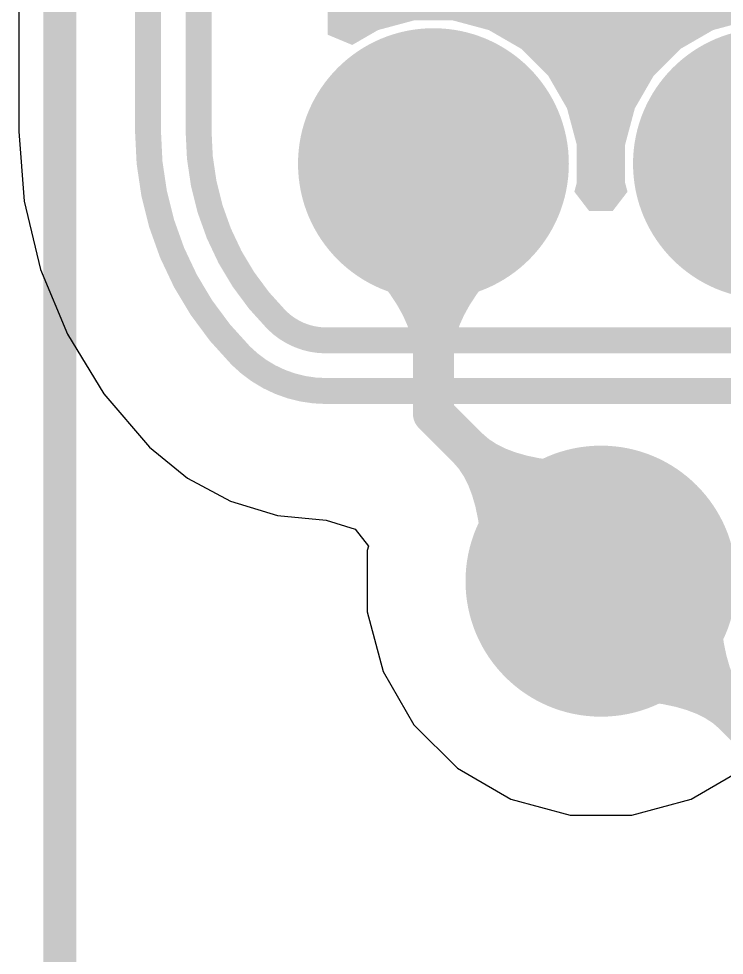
# Model space of a CAD drawing. Header units: inches. Extents: x -0.1 to 94.8, y -0.8 to 67.1.
# Drawn here: x 17.83 to 22.13, y 24.14 to 29.84 of the extents above; entities that cross this region are included whole.
import ezdxf

# ---------------------------------------------------------------- set-up
doc = ezdxf.new("R2010")
doc.units = ezdxf.units.IN
for name, color, linetype in [('Board Layer Stack Bottom Overlay', 54, 'Continuous'), ('Board Layer Stack Bottom Solder', 6, 'Continuous'), ('Bottom Layer', 5, 'Continuous'), ('Layer 1', 76, 'Continuous'), ('Layer 2', 16, 'Continuous'), ('Mechanical 15', 56, 'Continuous'), ('Multi-Layer', 9, 'Continuous'), ('Pad Holes', 156, 'Continuous'), ('Top Layer', 1, 'Continuous'), ('Top Solder', 216, 'Continuous')]:
    doc.layers.add(name, color=color, linetype=linetype)

# ---------------------------------------------------------------- blocks, each defined once
blk = doc.blocks.new('JK00136NL_B_53')
at = {"layer": 'Board Layer Stack Bottom Solder'}
h = blk.add_hatch(color=6, dxfattribs=at)
edge = h.paths.add_edge_path()
edge.add_arc((12.2, 6.12), 0.8246, 0, 360)
h = blk.add_hatch(color=6, dxfattribs=at)
edge = h.paths.add_edge_path()
edge.add_arc((9.66, 5.1), 0.8246, 0, 360)
h = blk.add_hatch(color=6, dxfattribs=at)
edge = h.paths.add_edge_path()
edge.add_arc((12.2, 4.08), 0.8246, 0, 360)
at = {"layer": 'Bottom Layer'}
h = blk.add_hatch(color=5, dxfattribs=at)
edge = h.paths.add_edge_path()
edge.add_arc((12.2, 6.12), 0.723, 0, 360)
h = blk.add_hatch(color=5, dxfattribs=at)
edge = h.paths.add_edge_path()
edge.add_arc((9.66, 5.1), 0.723, 0, 360)
h = blk.add_hatch(color=5, dxfattribs=at)
edge = h.paths.add_edge_path()
edge.add_arc((12.2, 4.08), 0.723, 0, 360)
at = {"layer": 'Layer 1'}
h = blk.add_hatch(color=76, dxfattribs=at)
edge = h.paths.add_edge_path()
edge.add_arc((12.2, 6.12), 0.723, 0, 360)
h = blk.add_hatch(color=76, dxfattribs=at)
edge = h.paths.add_edge_path()
edge.add_arc((9.66, 5.1), 0.723, 0, 360)
h = blk.add_hatch(color=76, dxfattribs=at)
edge = h.paths.add_edge_path()
edge.add_arc((12.2, 4.08), 0.723, 0, 360)
at = {"layer": 'Layer 2'}
h = blk.add_hatch(color=16, dxfattribs=at)
edge = h.paths.add_edge_path()
edge.add_arc((12.2, 6.12), 0.723, 0, 360)
h = blk.add_hatch(color=16, dxfattribs=at)
edge = h.paths.add_edge_path()
edge.add_arc((9.66, 5.1), 0.723, 0, 360)
h = blk.add_hatch(color=16, dxfattribs=at)
edge = h.paths.add_edge_path()
edge.add_arc((12.2, 4.08), 0.723, 0, 360)
at = {"layer": 'Multi-Layer'}
h = blk.add_hatch(color=9, dxfattribs=at)
edge = h.paths.add_edge_path()
edge.add_arc((12.2, 6.12), 0.723, 0, 360)
h = blk.add_hatch(color=9, dxfattribs=at)
edge = h.paths.add_edge_path()
edge.add_arc((9.66, 5.1), 0.723, 0, 360)
h = blk.add_hatch(color=9, dxfattribs=at)
edge = h.paths.add_edge_path()
edge.add_arc((12.2, 4.08), 0.723, 0, 360)
at = {"layer": 'Pad Holes'}
h = blk.add_hatch(color=7, dxfattribs=at)
edge = h.paths.add_edge_path()
edge.add_arc((12.2, 6.12), 0.445, 0, 360)
h = blk.add_hatch(color=7, dxfattribs=at)
edge = h.paths.add_edge_path()
edge.add_arc((9.66, 5.1), 0.445, 0, 360)
h = blk.add_hatch(color=7, dxfattribs=at)
edge = h.paths.add_edge_path()
edge.add_arc((12.2, 4.08), 0.445, 0, 360)
at = {"layer": 'Top Layer'}
h = blk.add_hatch(color=1, dxfattribs=at)
edge = h.paths.add_edge_path()
edge.add_arc((12.2, 6.12), 0.723, 0, 360)
h = blk.add_hatch(color=1, dxfattribs=at)
edge = h.paths.add_edge_path()
edge.add_arc((9.66, 5.1), 0.723, 0, 360)
h = blk.add_hatch(color=1, dxfattribs=at)
edge = h.paths.add_edge_path()
edge.add_arc((12.2, 4.08), 0.723, 0, 360)
at = {"layer": 'Top Solder'}
h = blk.add_hatch(color=216, dxfattribs=at)
edge = h.paths.add_edge_path()
edge.add_arc((12.2, 6.12), 0.8246, 0, 360)
h = blk.add_hatch(color=216, dxfattribs=at)
edge = h.paths.add_edge_path()
edge.add_arc((9.66, 5.1), 0.8246, 0, 360)
h = blk.add_hatch(color=216, dxfattribs=at)
edge = h.paths.add_edge_path()
edge.add_arc((12.2, 4.08), 0.8246, 0, 360)
at = {"layer": 'Board Layer Stack Bottom Overlay'}
blk.add_lwpolyline([(-7.01, 8.395, 0.15, 0.15, 0), (16.2, 8.395, 0.15, 0.15, 0)], format="xyseb", dxfattribs=at)
at = {"layer": 'Mechanical 15'}
blk.add_lwpolyline([(-16.51, 8.395, 0.2, 0.2, 0), (16.225, 8.395, 0.2, 0.2, 0)], format="xyseb", dxfattribs=at)

msp = doc.modelspace()

# ---------------------------------------------------------------- hatches: boundary and pattern name
at = {"layer": 'Bottom Layer'}
h = msp.add_hatch(color=5, dxfattribs=at)
h.paths.add_polyline_path([(25.3122, 44.3189), (25.2818, 43.9329), (25.2863, 43.9329), (25.2863, 42.377), (25.2818, 42.377), (25.3263, 42.0394), (25.3339, 42.0211), (25.1229, 41.8592), (24.9157, 41.5891), (24.7854, 41.2745), (24.7409, 40.937), (24.7854, 40.5995), (24.9157, 40.2849), (24.9678, 40.217), (24.9157, 40.1491), (24.7854, 39.8345), (24.7409, 39.497), (24.7854, 39.1595), (24.9157, 38.8449), (24.9678, 38.777), (24.9157, 38.7091), (24.7854, 38.3945), (24.7409, 38.057), (24.7854, 37.7195), (24.9157, 37.4049), (25.1229, 37.1348), (25.3339, 36.9729), (25.3263, 36.9545), (25.2818, 36.617), (25.2863, 36.617), (25.2863, 34.7086), (25.2863, 29.5402), (25.147, 29.4986), (25.1363, 29.4983), (24.976, 29.6586), (24.777, 29.7735), (24.5549, 29.833), (24.3251, 29.833), (24.103, 29.7735), (23.904, 29.6586), (23.8951, 29.6497), (23.7905, 29.618), (23.497, 29.4611), (23.4105, 29.3901), (23.3133, 29.4699), (23.0291, 29.6218), (22.9483, 29.6463), (22.936, 29.6586), (22.737, 29.7735), (22.5149, 29.833), (22.2851, 29.833), (22.063, 29.7735), (21.864, 29.6586), (21.7014, 29.496), (21.5865, 29.297), (21.527, 29.0749), (21.527, 28.8451), (21.5418, 28.7897), (21.4523, 28.6731), (21.3077, 28.6731), (21.2182, 28.7897), (21.233, 28.8451), (21.233, 29.0749), (21.1735, 29.297), (21.0586, 29.496), (20.896, 29.6586), (20.697, 29.7735), (20.4749, 29.833), (20.2451, 29.833), (20.023, 29.7735), (19.8657, 29.6827), (19.7157, 29.7452), (19.7157, 30.6356), (19.8657, 30.7202), (20.0039, 30.6404), (20.2385, 30.5775), (20.4815, 30.5775), (20.7161, 30.6404), (20.7663, 30.6694), (20.6319, 30.8038), (21.0562, 31.2281), (21.1906, 31.0937), (21.2196, 31.1439), (21.2825, 31.3786), (21.2825, 31.6215), (21.2196, 31.8561), (21.1906, 31.9063), (21.0562, 31.7719), (20.6319, 32.1962), (20.7663, 32.3306), (20.7161, 32.3596), (20.4815, 32.4225), (20.2385, 32.4225), (20.0039, 32.3596), (19.8657, 32.2798), (19.7157, 32.3644), (19.7157, 38.2079), (19.7143, 38.2187), (19.747, 38.5506), (19.847, 38.8802), (20.0093, 39.1839), (20.1353, 39.3374), (20.2295, 39.4484), (20.333, 39.5518), (20.4917, 39.7105), (20.6573, 39.6887), (20.9145, 39.7225), (21.1541, 39.8218), (21.3599, 39.9797), (21.3599, 39.9797), (21.3599, 39.9797), (21.5177, 40.1854), (21.5819, 40.3403), (21.7367, 40.4044), (21.9425, 40.5623), (21.9425, 40.5623), (21.9425, 40.5623), (22.1004, 40.7681), (22.1645, 40.9229), (22.3194, 40.9871), (22.5252, 41.145), (22.5252, 41.145), (22.5252, 41.145), (22.683, 41.3507), (22.7823, 41.5903), (22.8162, 41.8475), (22.7943, 42.0132), (25.167, 44.3858)])
h.paths.add_polyline_path([(23.0215, 32.4225), (22.7785, 32.4225), (22.5439, 32.3596), (22.3336, 32.2382), (22.1618, 32.0664), (22.0404, 31.8561), (21.9775, 31.6215), (21.9775, 31.3786), (22.0404, 31.1439), (22.1618, 30.9336), (22.3336, 30.7618), (22.5439, 30.6404), (22.7785, 30.5775), (23.0215, 30.5775), (23.2561, 30.6404), (23.4664, 30.7618), (23.6382, 30.9336), (23.7596, 31.1439), (23.8225, 31.3786), (23.8225, 31.6215), (23.7596, 31.8561), (23.6382, 32.0664), (23.4664, 32.2382), (23.2561, 32.3596)], flags=0)
at = {"layer": 'Layer 2'}
for points in [[(20.235, 27.8141), (20.2312, 27.8665), (20.2198, 27.9212), (20.2007, 27.9783), (20.174, 28.0377), (20.1397, 28.0995), (20.0978, 28.1636), (20.0483, 28.2301), (19.9911, 28.299), (19.8539, 28.4437), (20.8661, 28.4437), (20.7937, 28.3701), (20.6717, 28.2301), (20.6222, 28.1636), (20.5803, 28.0995), (20.546, 28.0377), (20.5193, 27.9783), (20.5002, 27.9212), (20.4888, 27.8665), (20.485, 27.8141)], [(20.6581, 27.3187), (20.6978, 27.2843), (20.7446, 27.2537), (20.7985, 27.2268), (20.8594, 27.2037), (20.9273, 27.1842), (21.0023, 27.1685), (21.0843, 27.1565), (21.1734, 27.1483), (21.3728, 27.143), (20.657, 26.4272), (20.6562, 26.5304), (20.6435, 26.7157), (20.6315, 26.7977), (20.6158, 26.8727), (20.5963, 26.9406), (20.5732, 27.0015), (20.5463, 27.0554), (20.5157, 27.1022), (20.4813, 27.1419)], [(22.1019, 25.5213), (22.0622, 25.5557), (22.0154, 25.5863), (21.9615, 25.6132), (21.9006, 25.6363), (21.8327, 25.6558), (21.7577, 25.6715), (21.6757, 25.6835), (21.5866, 25.6917), (21.3872, 25.697), (22.103, 26.4128), (22.1038, 26.3096), (22.1165, 26.1243), (22.1285, 26.0423), (22.1442, 25.9673), (22.1637, 25.8994), (22.1868, 25.8385), (22.2137, 25.7846), (22.2443, 25.7378), (22.2787, 25.6981)]]:
    msp.add_hatch(color=16, dxfattribs=at).paths.add_polyline_path(points)

# ---------------------------------------------------------------- linework, layer by layer
at = {"layer": 'Bottom Layer'}
for p, q in [((17.8363, 33.25), (17.8363, 29.1568)), ((17.8363, 29.1568), (17.8346, 29.1568)), ((17.8346, 29.1568), (17.8681, 28.7317)), ((17.8681, 28.7317), (17.9676, 28.3171)), ((17.9676, 28.3171), (18.1308, 27.9232)), ((18.1308, 27.9232), (18.3535, 27.5597)), ((18.3535, 27.5597), (18.6305, 27.2355)), ((18.6305, 27.2355), (18.6312, 27.2362)), ((18.6312, 27.2362), (18.8617, 27.047)), ((18.8617, 27.047), (19.1247, 26.9065)), ((19.1247, 26.9065), (19.41, 26.8199)), ((19.41, 26.8199), (19.7068, 26.7907)), ((19.7068, 26.7907), (19.7068, 26.7907)), ((19.7068, 26.7907), (19.8842, 26.7363)), ((19.8842, 26.7363), (19.9638, 26.6326)), ((19.9638, 26.6326), (19.957, 26.6073)), ((19.957, 26.6073), (19.957, 26.2327)), ((19.957, 26.2327), (20.054, 25.8707)), ((20.054, 25.8707), (20.2413, 25.5463)), ((20.2413, 25.5463), (20.5063, 25.2813)), ((20.5063, 25.2813), (20.8307, 25.094)), ((21.9293, 25.094), (22.2537, 25.2813)), ((20.8307, 25.094), (21.1927, 24.997)), ((21.5673, 24.997), (21.9293, 25.094)), ((21.1927, 24.997), (21.5673, 24.997))]:
    msp.add_line(p, q, dxfattribs=at)
for points in [[(18.622, 29.1568, 0.158, 0.158, 0), (18.622, 38.2079, 0.158, 0.158, 0)], [(18.93, 29.1568, 0.158, 0.158, 0), (18.93, 38.2079, 0.158, 0.158, 0)], [(19.1872, 27.7922, 0.158, 0.158, -0.198912), (18.622, 29.1568, 0.158, 0.158, 0)], [(19.405, 28.01, 0.158, 0.158, -0.198912), (18.93, 29.1568, 0.158, 0.158, 0)], [(19.7068, 27.885, 0.158, 0.158, -0.198912), (19.405, 28.01, 0.158, 0.158, 0)], [(19.7068, 27.885, 0.158, 0.158, 0), (22.6471, 27.885, 0.158, 0.158, 0)], [(19.7068, 27.577, 0.158, 0.158, -0.198912), (19.1872, 27.7922, 0.158, 0.158, 0)], [(19.7068, 27.577, 0.158, 0.158, 0), (22.6472, 27.577, 0.158, 0.158, 0)]]:
    msp.add_lwpolyline(points, format="xyseb", dxfattribs=at)
for points in [[(18.5825, 29.1568, 0.079, 0.079, 1), (18.6615, 29.1568, 0.079, 0.079, 1)], [(18.5825, 29.1568, 0.079, 0.079, 1), (18.6615, 29.1568, 0.079, 0.079, 1)], [(18.8905, 29.1568, 0.079, 0.079, 1), (18.9695, 29.1568, 0.079, 0.079, 1)], [(18.8905, 29.1568, 0.079, 0.079, 1), (18.9695, 29.1568, 0.079, 0.079, 1)], [(19.3655, 28.01, 0.079, 0.079, 1), (19.4445, 28.01, 0.079, 0.079, 1)], [(19.3655, 28.01, 0.079, 0.079, 1), (19.4445, 28.01, 0.079, 0.079, 1)], [(19.6673, 27.885, 0.079, 0.079, 1), (19.7463, 27.885, 0.079, 0.079, 1)], [(19.6673, 27.885, 0.079, 0.079, 1), (19.7463, 27.885, 0.079, 0.079, 1)], [(19.1477, 27.7922, 0.079, 0.079, 1), (19.2267, 27.7922, 0.079, 0.079, 1)], [(19.1477, 27.7922, 0.079, 0.079, 1), (19.2267, 27.7922, 0.079, 0.079, 1)], [(19.6673, 27.577, 0.079, 0.079, 1), (19.7463, 27.577, 0.079, 0.079, 1)], [(19.6673, 27.577, 0.079, 0.079, 1), (19.7463, 27.577, 0.079, 0.079, 1)]]:
    msp.add_lwpolyline(points, format="xyseb", close=True, dxfattribs=at)
at = {"layer": 'Layer 2'}
for points in [[(20.36, 27.44, 0.25, 0.25, 0), (20.36, 28.96, 0.25, 0.25, 0)], [(20.36, 27.44, 0.25, 0.25, 0), (21.38, 26.42, 0.25, 0.25, 0)], [(21.38, 26.42, 0.25, 0.25, 0), (22.975, 24.825, 0.25, 0.25, 0)]]:
    msp.add_lwpolyline(points, format="xyseb", dxfattribs=at)
for points in [[(20.2975, 28.96, 0.125, 0.125, 1), (20.4225, 28.96, 0.125, 0.125, 1)], [(20.2975, 27.44, 0.125, 0.125, 1), (20.4225, 27.44, 0.125, 0.125, 1)], [(20.2975, 27.44, 0.125, 0.125, 1), (20.4225, 27.44, 0.125, 0.125, 1)], [(21.3175, 26.42, 0.125, 0.125, 1), (21.4425, 26.42, 0.125, 0.125, 1)], [(21.3175, 26.42, 0.125, 0.125, 1), (21.4425, 26.42, 0.125, 0.125, 1)]]:
    msp.add_lwpolyline(points, format="xyseb", close=True, dxfattribs=at)

# ---------------------------------------------------------------- block references
at = {"rotation": 90}
msp.add_blockref('JK00136NL_B_53', (26.48, 16.76), dxfattribs=at)

doc.saveas('drawing.dxf')
